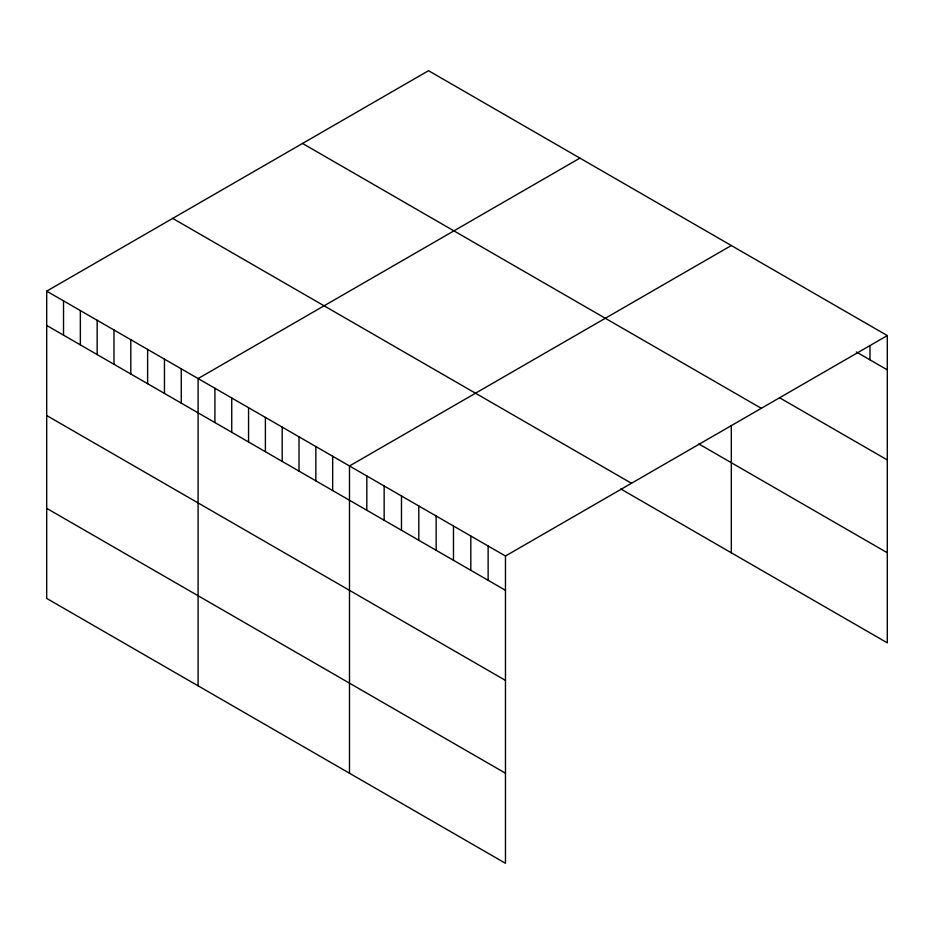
<?xml version="1.0" encoding="UTF-8"?>
<svg xmlns="http://www.w3.org/2000/svg" width="934" height="934" viewBox="0 0 934 934"><rect width="100%" height="100%" fill="white"/><g stroke="black" fill="none" stroke-linecap="round" stroke-linejoin="round"><path stroke-width="1.4" d="M46.7 291.151L505.469 556.022L505.469 863.296L46.7 598.425L46.7 291.151L428.531 70.704L887.3 335.575L887.3 642.849L620.783 488.972M579.921 158.115L198.09 378.562L198.09 685.836M731.322 245.525L349.491 465.973L349.491 773.235M505.469 556.022L887.3 335.575M856.35 351.99L887.3 369.864M779.598 397.767L887.3 459.948M302.523 143.451L761.292 408.321M698.877 443.977L887.3 552.753M172.708 218.404L631.477 483.275M46.7 325.441L505.469 590.311M46.7 415.525L505.469 680.396M46.7 508.341L505.469 773.212M869.974 345.568L869.974 359.847M731.322 425.577L731.322 552.788M488.132 546.016L488.132 580.306M470.806 536.011L470.806 570.3M453.469 526.005L453.469 560.283M436.143 516L436.143 550.278M418.806 505.994L418.806 540.272M401.48 495.989L401.48 530.267M384.154 485.984L384.154 520.261M366.817 475.978L366.817 510.256M332.667 456.259L332.667 490.537M315.844 446.545L315.844 480.823M299.02 436.832L299.02 471.121M282.196 427.118L282.196 461.408M265.384 417.405L265.384 451.694M248.561 407.703L248.561 441.98M231.737 397.989L231.737 432.267M214.913 388.275L214.913 422.553M181.266 368.848L181.266 403.138M164.454 359.135L164.454 393.424M147.63 349.433L147.63 383.711M130.807 339.719L130.807 373.997M113.983 330.006L113.983 364.283M97.159 320.292L97.159 354.581M80.347 310.578L80.347 344.868M63.524 300.865L63.524 335.154"/></g></svg>
